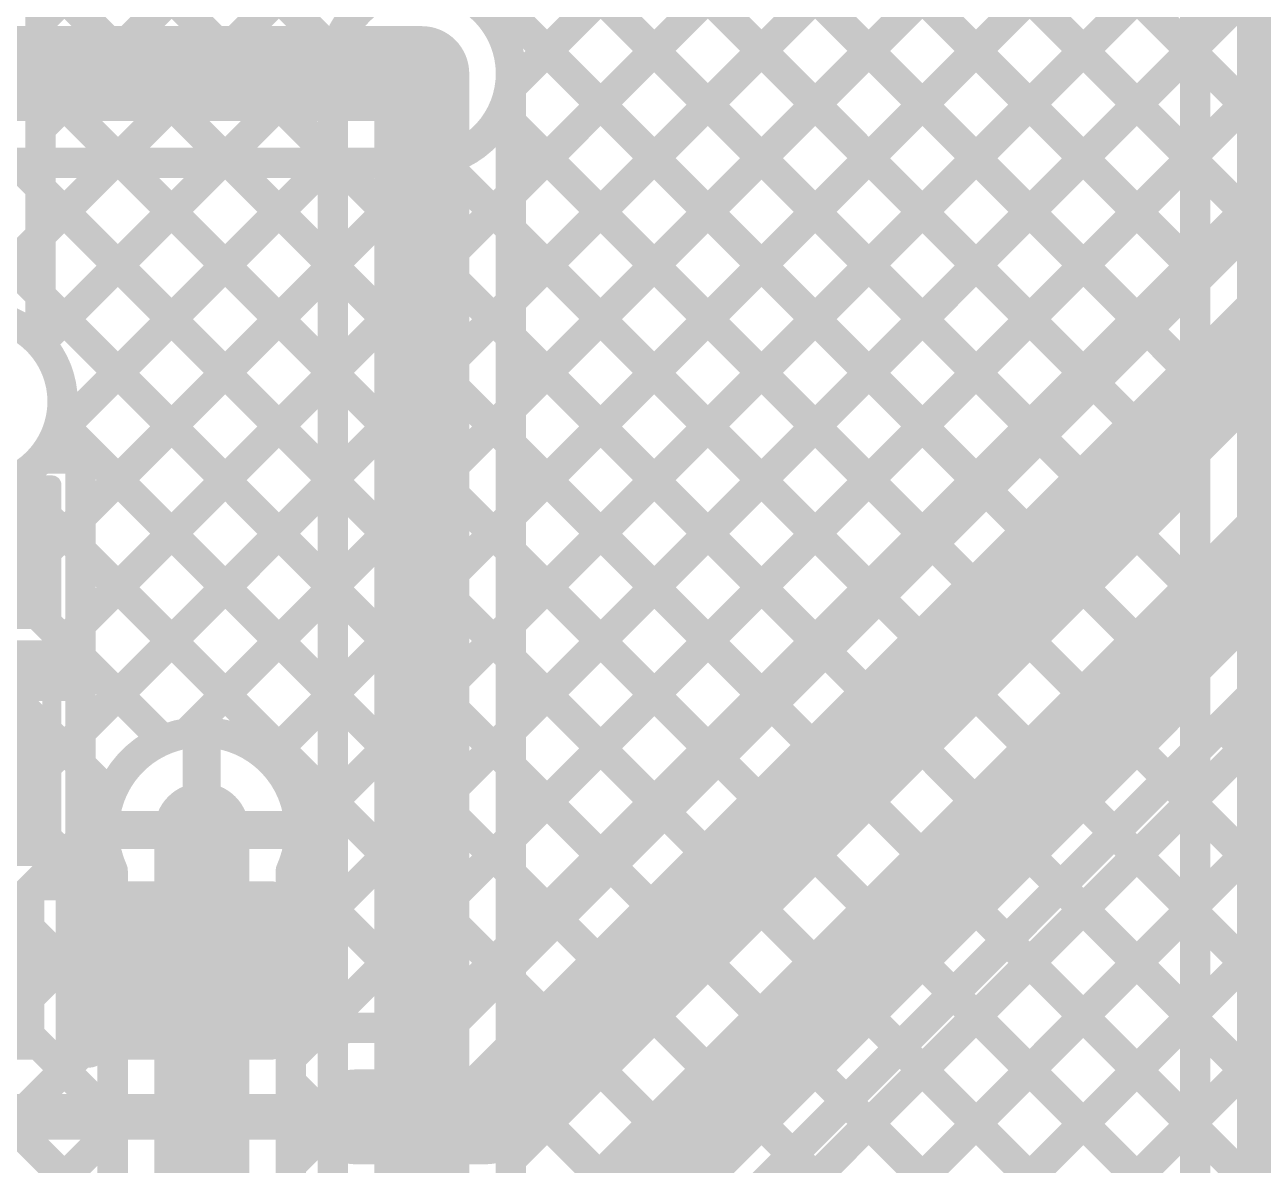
# Model space of a CAD drawing. Header units: millimetres. Extents: x 2.49 to 5.65, y 1.36 to 4.13.
# Drawn here: x 3.2988 to 3.6254, y 2.6337 to 2.9343 of the extents above; entities that cross this region are included whole.
import ezdxf

# ---------------------------------------------------------------- set-up
doc = ezdxf.new("R2010")
doc.units = ezdxf.units.MM
doc.header["$MEASUREMENT"] = 0
for name, color, linetype in [('BottomLayer', 5, 'Continuous'), ('MultiLayer', 9, 'Continuous'), ('TopLayer', 1, 'Continuous'), ('TopOverlay', 2, 'Continuous'), ('TopPaste', 8, 'Continuous'), ('TopSolder', 216, 'Continuous'), ('ViaHoleLayer', 16, 'Continuous')]:
    doc.layers.add(name, color=color, linetype=linetype)

# ---------------------------------------------------------------- blocks, each defined once
blk = doc.blocks.new('R__0603_25')
at = {"layer": 'TopLayer'}
for points in [[(-0.045, 0.0175), (-0.045, -0.0175), (-0.015, 0.0175), (-0.015, -0.0175)], [(0.015, 0.0175), (0.015, -0.0175), (0.045, 0.0175), (0.045, -0.0175)]]:
    blk.add_solid(points, dxfattribs=at)
at = {"layer": 'TopOverlay', "const_width": 0.005}
for points in [[(-0.049, -0.021), (-0.049, 0.021)], [(-0.049, 0.021), (0.049, 0.021)], [(0.049, -0.021), (0.049, 0.021)], [(-0.049, -0.021), (0.049, -0.021)]]:
    blk.add_lwpolyline(points, dxfattribs=at)
at = {"layer": 'TopOverlay', "const_width": 0.0025}
for points in [[(-0.05025, 0.021, 1), (-0.04775, 0.021, 1)], [(-0.05025, 0.021, 1), (-0.04775, 0.021, 1)], [(0.04775, 0.021, 1), (0.05025, 0.021, 1)], [(0.04775, 0.021, 1), (0.05025, 0.021, 1)], [(-0.05025, -0.021, 1), (-0.04775, -0.021, 1)], [(-0.05025, -0.021, 1), (-0.04775, -0.021, 1)], [(0.04775, -0.021, 1), (0.05025, -0.021, 1)], [(0.04775, -0.021, 1), (0.05025, -0.021, 1)]]:
    blk.add_lwpolyline(points, format="xyb", close=True, dxfattribs=at)
at = {"layer": 'TopPaste'}
for points in [[(-0.045, 0.0175), (-0.045, -0.0175), (-0.015, 0.0175), (-0.015, -0.0175)], [(0.015, 0.0175), (0.015, -0.0175), (0.045, 0.0175), (0.045, -0.0175)]]:
    blk.add_solid(points, dxfattribs=at)
at = {"layer": 'TopSolder'}
for points in [[(-0.049, 0.0215), (-0.049, -0.0215), (-0.011, 0.0215), (-0.011, -0.0215)], [(0.011, 0.0215), (0.011, -0.0215), (0.049, 0.0215), (0.049, -0.0215)]]:
    blk.add_solid(points, dxfattribs=at)
blk = doc.blocks.new('R__0603_26')
at = {"layer": 'TopLayer'}
for points in [[(-0.045, 0.0175), (-0.045, -0.0175), (-0.015, 0.0175), (-0.015, -0.0175)], [(0.015, 0.0175), (0.015, -0.0175), (0.045, 0.0175), (0.045, -0.0175)]]:
    blk.add_solid(points, dxfattribs=at)
at = {"layer": 'TopOverlay', "const_width": 0.005}
for points in [[(-0.049, 0.021), (-0.049, -0.021)], [(-0.049, 0.021), (0.049, 0.021)], [(0.049, 0.021), (0.049, -0.021)], [(-0.049, -0.021), (0.049, -0.021)]]:
    blk.add_lwpolyline(points, dxfattribs=at)
at = {"layer": 'TopOverlay', "const_width": 0.0025}
for points in [[(-0.05025, 0.021, 1), (-0.04775, 0.021, 1)], [(-0.05025, 0.021, 1), (-0.04775, 0.021, 1)], [(0.04775, 0.021, 1), (0.05025, 0.021, 1)], [(0.04775, 0.021, 1), (0.05025, 0.021, 1)], [(-0.05025, -0.021, 1), (-0.04775, -0.021, 1)], [(-0.05025, -0.021, 1), (-0.04775, -0.021, 1)], [(0.04775, -0.021, 1), (0.05025, -0.021, 1)], [(0.04775, -0.021, 1), (0.05025, -0.021, 1)]]:
    blk.add_lwpolyline(points, format="xyb", close=True, dxfattribs=at)
at = {"layer": 'TopPaste'}
for points in [[(-0.045, 0.0175), (-0.045, -0.0175), (-0.015, 0.0175), (-0.015, -0.0175)], [(0.015, 0.0175), (0.015, -0.0175), (0.045, 0.0175), (0.045, -0.0175)]]:
    blk.add_solid(points, dxfattribs=at)
at = {"layer": 'TopSolder'}
for points in [[(-0.049, 0.0215), (-0.049, -0.0215), (-0.011, 0.0215), (-0.011, -0.0215)], [(0.011, 0.0215), (0.011, -0.0215), (0.049, 0.0215), (0.049, -0.0215)]]:
    blk.add_solid(points, dxfattribs=at)

msp = doc.modelspace()

# ---------------------------------------------------------------- linework, layer by layer
at = {"layer": 'BottomLayer'}
for points, const_width in [([(3.303, 2.85021), (3.303, 3.51979)], 0.008), ([(3.631, 2.494), (3.631, 3.353)], 0.025), ([(3.6075, 2.494), (3.6075, 3.353)], 0.008), ([(3.303, 2.93531), (3.6075, 3.23981)], 0.008), ([(3.303, 3.23067), (3.6075, 2.92617)], 0.008), ([(3.303, 2.90702), (3.6075, 3.21152)], 0.008), ([(3.303, 3.20238), (3.6075, 2.89788)], 0.008), ([(3.303, 2.87874), (3.6075, 3.18324)], 0.008), ([(3.303, 3.1741), (3.6075, 2.8696)], 0.008), ([(3.303, 3.14582), (3.6075, 2.84132)], 0.008), ([(3.303, 3.11753), (3.6075, 2.81303)], 0.008), ([(3.42704, 2.91793), (3.6075, 3.09838)], 0.008), ([(3.303, 3.08925), (3.6075, 2.78475)], 0.008), ([(3.42704, 2.88964), (3.6075, 3.0701)], 0.008), ([(3.303, 3.06096), (3.6075, 2.75646)], 0.008), ([(3.42704, 2.86136), (3.6075, 3.04182)], 0.008), ([(3.42704, 2.83307), (3.6075, 3.01353)], 0.008), ([(3.303, 3.00439), (3.38065, 2.92675)], 0.008), ([(3.42704, 2.80479), (3.6075, 2.98525)], 0.008), ([(3.303, 2.97611), (3.38004, 2.89907)], 0.008), ([(3.42704, 2.77651), (3.6075, 2.95696)], 0.008), ([(3.303, 2.94783), (3.38004, 2.87078)], 0.008), ([(3.40354, 2.494), (3.40354, 2.92146)], 0.025), ([(3.42704, 2.74822), (3.6075, 2.92868)], 0.008), ([(3.303, 2.85045), (3.38116, 2.92861)], 0.008), ([(3.303, 2.91954), (3.38004, 2.8425)], 0.008), ([(3.38004, 2.494), (3.38004, 2.92146)], 0.008), ([(3.42704, 2.494), (3.42704, 2.92146)], 0.008), ([(3.42704, 2.90864), (3.6075, 2.72818)], 0.008), ([(3.42704, 2.71994), (3.6075, 2.90039)], 0.008), ([(3.30705, 2.82622), (3.38004, 2.89921)], 0.008), ([(3.303, 2.89126), (3.38004, 2.81421)], 0.008), ([(3.42704, 2.88035), (3.6075, 2.69989)], 0.008), ([(3.27192, 2.76281), (3.38004, 2.87093)], 0.008), ([(3.42704, 2.69165), (3.6075, 2.87211)], 0.008), ([(3.303, 2.86297), (3.38004, 2.78593)], 0.008), ([(3.42704, 2.85207), (3.6075, 2.67161)], 0.008), ([(3.42704, 2.66337), (3.6075, 2.84382)], 0.008), ([(3.27192, 2.73452), (3.38004, 2.84264)], 0.008), ([(3.30815, 2.82954), (3.38004, 2.75765)], 0.008), ([(3.42704, 2.82378), (3.6075, 2.64333)], 0.008), ([(3.42704, 2.63508), (3.6075, 2.81554)], 0.008), ([(3.27192, 2.70624), (3.38004, 2.81436)], 0.008), ([(3.29525, 2.81415), (3.38004, 2.72936)], 0.008), ([(3.27192, 2.8092), (3.33538, 2.74574)], 0.008), ([(3.42704, 2.7955), (3.6075, 2.61504)], 0.008), ([(3.34146, 2.74749), (3.38004, 2.78607)], 0.008), ([(3.42704, 2.6068), (3.6075, 2.78726)], 0.008), ([(3.27192, 2.78091), (3.32146, 2.73137)], 0.008), ([(3.42704, 2.76721), (3.6075, 2.58676)], 0.008), ([(3.42704, 2.57852), (3.6075, 2.75897)], 0.008), ([(3.36312, 2.74087), (3.38004, 2.75779)], 0.008), ([(3.27192, 2.75263), (3.32201, 2.70254)], 0.008), ([(3.34551, 2.722), (3.34551, 2.74381)], 0.01), ([(3.42704, 2.73893), (3.6075, 2.55847)], 0.008), ([(3.34551, 2.439), (3.34551, 2.722)], 0.025), ([(3.37129, 2.72075), (3.38004, 2.72951)], 0.008), ([(3.42704, 2.55023), (3.6075, 2.73069)], 0.008), ([(3.27192, 2.67795), (3.32002, 2.72605)], 0.008), ([(3.27192, 2.72435), (3.32201, 2.67426)], 0.008), ([(3.3237, 2.722), (3.34551, 2.722)], 0.01), ([(3.34551, 2.722), (3.36732, 2.722)], 0.01), ([(3.32201, 2.44968), (3.32201, 2.71132)], 0.008), ([(3.36901, 2.4625), (3.36901, 2.71132)], 0.008), ([(3.36925, 2.71187), (3.38004, 2.70108)], 0.008), ([(3.42704, 2.71065), (3.6075, 2.53019)], 0.008), ([(3.36901, 2.69019), (3.38004, 2.70122)], 0.008), ([(3.42704, 2.52195), (3.6075, 2.7024)], 0.008), ([(3.27192, 2.64967), (3.32201, 2.69976)], 0.008), ([(3.27192, 2.69606), (3.32201, 2.64597)], 0.008), ([(3.36901, 2.68383), (3.38004, 2.67279)], 0.008), ([(3.42704, 2.68236), (3.6075, 2.5019)], 0.008), ([(3.42704, 2.49366), (3.6075, 2.67412)], 0.008), ([(3.27192, 2.62138), (3.32201, 2.67147)], 0.008), ([(3.36901, 2.6619), (3.38004, 2.67294)], 0.008), ([(3.27192, 2.66778), (3.32201, 2.61769)], 0.008), ([(3.36901, 2.65554), (3.38004, 2.64451)], 0.008), ([(3.42704, 2.65408), (3.61862, 2.4625)], 0.008), ([(3.36901, 2.63362), (3.38004, 2.64465)], 0.008), ([(3.42417, 2.4625), (3.6075, 2.64583)], 0.008), ([(3.27192, 2.5931), (3.32201, 2.64319)], 0.008)]:
    msp.add_lwpolyline(points, dxfattribs=dict(at, const_width=const_width))
at = {"layer": 'BottomLayer', "const_width": 0.008}
for points in [[(3.38004, 2.92146, -1), (3.42704, 2.92146)], [(3.303, 2.85021, -0.184522), (3.30881, 2.835)], [(3.30881, 2.835, -0.625544), (3.27192, 2.81705)], [(3.32201, 2.71132, -1.23965), (3.37132, 2.722)], [(3.37132, 2.722, -0.107003), (3.36901, 2.71132)]]:
    msp.add_lwpolyline(points, format="xyb", dxfattribs=at)
at = {"layer": 'BottomLayer'}
for points, const_width in [([(3.301, 2.93531, 1), (3.305, 2.93531, 1)], 0.004), ([(3.39729, 2.92146, 1), (3.40979, 2.92146, 1)], 0.0125), ([(3.39764, 2.92146, 1), (3.40945, 2.92146, 1)], 0.01181), ([(3.6055, 2.92868, 1), (3.6095, 2.92868, 1)], 0.004), ([(3.37865, 2.92675, 1), (3.38265, 2.92675, 1)], 0.004), ([(3.37916, 2.92861, 1), (3.38316, 2.92861, 1)], 0.004), ([(3.6055, 2.92617, 1), (3.6095, 2.92617, 1)], 0.004), ([(3.301, 2.91954, 1), (3.305, 2.91954, 1)], 0.004), ([(3.37804, 2.92146, 1), (3.38204, 2.92146, 1)], 0.004), ([(3.37804, 2.92146, 1), (3.38204, 2.92146, 1)], 0.004), ([(3.42504, 2.92146, 1), (3.42904, 2.92146, 1)], 0.004), ([(3.42504, 2.92146, 1), (3.42904, 2.92146, 1)], 0.004), ([(3.42504, 2.91793, 1), (3.42904, 2.91793, 1)], 0.004), ([(3.301, 2.90702, 1), (3.305, 2.90702, 1)], 0.004), ([(3.42504, 2.90864, 1), (3.42904, 2.90864, 1)], 0.004), ([(3.6055, 2.90039, 1), (3.6095, 2.90039, 1)], 0.004), ([(3.37804, 2.89921, 1), (3.38204, 2.89921, 1)], 0.004), ([(3.37804, 2.89907, 1), (3.38204, 2.89907, 1)], 0.004), ([(3.6055, 2.89788, 1), (3.6095, 2.89788, 1)], 0.004), ([(3.301, 2.89126, 1), (3.305, 2.89126, 1)], 0.004), ([(3.42504, 2.88964, 1), (3.42904, 2.88964, 1)], 0.004), ([(3.42504, 2.88035, 1), (3.42904, 2.88035, 1)], 0.004), ([(3.301, 2.87874, 1), (3.305, 2.87874, 1)], 0.004), ([(3.37804, 2.87093, 1), (3.38204, 2.87093, 1)], 0.004), ([(3.37804, 2.87078, 1), (3.38204, 2.87078, 1)], 0.004), ([(3.6055, 2.87211, 1), (3.6095, 2.87211, 1)], 0.004), ([(3.6055, 2.8696, 1), (3.6095, 2.8696, 1)], 0.004), ([(3.301, 2.86297, 1), (3.305, 2.86297, 1)], 0.004), ([(3.42504, 2.86136, 1), (3.42904, 2.86136, 1)], 0.004), ([(3.301, 2.85045, 1), (3.305, 2.85045, 1)], 0.004), ([(3.42504, 2.85207, 1), (3.42904, 2.85207, 1)], 0.004), ([(3.301, 2.85021, 1), (3.305, 2.85021, 1)], 0.004), ([(3.301, 2.85021, 1), (3.305, 2.85021, 1)], 0.004), ([(3.6055, 2.84382, 1), (3.6095, 2.84382, 1)], 0.004), ([(3.37804, 2.84264, 1), (3.38204, 2.84264, 1)], 0.004), ([(3.37804, 2.8425, 1), (3.38204, 2.8425, 1)], 0.004), ([(3.6055, 2.84132, 1), (3.6095, 2.84132, 1)], 0.004), ([(3.30681, 2.835, 1), (3.31081, 2.835, 1)], 0.004), ([(3.30681, 2.835, 1), (3.31081, 2.835, 1)], 0.004), ([(3.42504, 2.83307, 1), (3.42904, 2.83307, 1)], 0.004), ([(3.30615, 2.82954, 1), (3.31015, 2.82954, 1)], 0.004), ([(3.30505, 2.82622, 1), (3.30905, 2.82622, 1)], 0.004), ([(3.42504, 2.82378, 1), (3.42904, 2.82378, 1)], 0.004), ([(3.6055, 2.81554, 1), (3.6095, 2.81554, 1)], 0.004), ([(3.29325, 2.81415, 1), (3.29725, 2.81415, 1)], 0.004), ([(3.37804, 2.81436, 1), (3.38204, 2.81436, 1)], 0.004), ([(3.37804, 2.81421, 1), (3.38204, 2.81421, 1)], 0.004), ([(3.6055, 2.81303, 1), (3.6095, 2.81303, 1)], 0.004), ([(3.42504, 2.80479, 1), (3.42904, 2.80479, 1)], 0.004), ([(3.42504, 2.7955, 1), (3.42904, 2.7955, 1)], 0.004), ([(3.37804, 2.78607, 1), (3.38204, 2.78607, 1)], 0.004), ([(3.37804, 2.78593, 1), (3.38204, 2.78593, 1)], 0.004), ([(3.6055, 2.78726, 1), (3.6095, 2.78726, 1)], 0.004), ([(3.6055, 2.78475, 1), (3.6095, 2.78475, 1)], 0.004), ([(3.42504, 2.77651, 1), (3.42904, 2.77651, 1)], 0.004), ([(3.42504, 2.76721, 1), (3.42904, 2.76721, 1)], 0.004), ([(3.6055, 2.75897, 1), (3.6095, 2.75897, 1)], 0.004), ([(3.37804, 2.75779, 1), (3.38204, 2.75779, 1)], 0.004), ([(3.37804, 2.75765, 1), (3.38204, 2.75765, 1)], 0.004), ([(3.6055, 2.75646, 1), (3.6095, 2.75646, 1)], 0.004), ([(3.33946, 2.74749, 1), (3.34346, 2.74749, 1)], 0.004), ([(3.42504, 2.74822, 1), (3.42904, 2.74822, 1)], 0.004), ([(3.33338, 2.74574, 1), (3.33738, 2.74574, 1)], 0.004), ([(3.34301, 2.74381, 1), (3.34801, 2.74381, 1)], 0.005), ([(3.36112, 2.74087, 1), (3.36512, 2.74087, 1)], 0.004), ([(3.42504, 2.73893, 1), (3.42904, 2.73893, 1)], 0.004), ([(3.31946, 2.73137, 1), (3.32346, 2.73137, 1)], 0.004), ([(3.33926, 2.722, 1), (3.35176, 2.722, 1)], 0.0125), ([(3.3396, 2.722, 1), (3.35142, 2.722, 1)], 0.01181), ([(3.37804, 2.72951, 1), (3.38204, 2.72951, 1)], 0.004), ([(3.6055, 2.73069, 1), (3.6095, 2.73069, 1)], 0.004), ([(3.37804, 2.72936, 1), (3.38204, 2.72936, 1)], 0.004), ([(3.6055, 2.72818, 1), (3.6095, 2.72818, 1)], 0.004), ([(3.31802, 2.72605, 1), (3.32202, 2.72605, 1)], 0.004), ([(3.3212, 2.722, 1), (3.3262, 2.722, 1)], 0.005), ([(3.34301, 2.722, 1), (3.34801, 2.722, 1)], 0.005), ([(3.34301, 2.722, 1), (3.34801, 2.722, 1)], 0.005), ([(3.34301, 2.722, 1), (3.34801, 2.722, 1)], 0.005), ([(3.36482, 2.722, 1), (3.36982, 2.722, 1)], 0.005), ([(3.36929, 2.72075, 1), (3.37329, 2.72075, 1)], 0.004), ([(3.36932, 2.722, 1), (3.37332, 2.722, 1)], 0.004), ([(3.36932, 2.722, 1), (3.37332, 2.722, 1)], 0.004), ([(3.42504, 2.71994, 1), (3.42904, 2.71994, 1)], 0.004), ([(3.32001, 2.71132, 1), (3.32401, 2.71132, 1)], 0.004), ([(3.32001, 2.71132, 1), (3.32401, 2.71132, 1)], 0.004), ([(3.36701, 2.71132, 1), (3.37101, 2.71132, 1)], 0.004), ([(3.36701, 2.71132, 1), (3.37101, 2.71132, 1)], 0.004), ([(3.36725, 2.71187, 1), (3.37125, 2.71187, 1)], 0.004), ([(3.42504, 2.71065, 1), (3.42904, 2.71065, 1)], 0.004), ([(3.32001, 2.70254, 1), (3.32401, 2.70254, 1)], 0.004), ([(3.37804, 2.70122, 1), (3.38204, 2.70122, 1)], 0.004), ([(3.37804, 2.70108, 1), (3.38204, 2.70108, 1)], 0.004), ([(3.6055, 2.7024, 1), (3.6095, 2.7024, 1)], 0.004), ([(3.32001, 2.69976, 1), (3.32401, 2.69976, 1)], 0.004), ([(3.6055, 2.69989, 1), (3.6095, 2.69989, 1)], 0.004), ([(3.42504, 2.69165, 1), (3.42904, 2.69165, 1)], 0.004), ([(3.36701, 2.69019, 1), (3.37101, 2.69019, 1)], 0.004), ([(3.36701, 2.68383, 1), (3.37101, 2.68383, 1)], 0.004), ([(3.42504, 2.68236, 1), (3.42904, 2.68236, 1)], 0.004), ([(3.32001, 2.67426, 1), (3.32401, 2.67426, 1)], 0.004), ([(3.6055, 2.67412, 1), (3.6095, 2.67412, 1)], 0.004), ([(3.32001, 2.67147, 1), (3.32401, 2.67147, 1)], 0.004), ([(3.37804, 2.67294, 1), (3.38204, 2.67294, 1)], 0.004), ([(3.37804, 2.67279, 1), (3.38204, 2.67279, 1)], 0.004), ([(3.6055, 2.67161, 1), (3.6095, 2.67161, 1)], 0.004), ([(3.36701, 2.6619, 1), (3.37101, 2.6619, 1)], 0.004), ([(3.42504, 2.66337, 1), (3.42904, 2.66337, 1)], 0.004), ([(3.36701, 2.65554, 1), (3.37101, 2.65554, 1)], 0.004), ([(3.42504, 2.65408, 1), (3.42904, 2.65408, 1)], 0.004), ([(3.32001, 2.64597, 1), (3.32401, 2.64597, 1)], 0.004), ([(3.37804, 2.64465, 1), (3.38204, 2.64465, 1)], 0.004), ([(3.6055, 2.64583, 1), (3.6095, 2.64583, 1)], 0.004), ([(3.32001, 2.64319, 1), (3.32401, 2.64319, 1)], 0.004), ([(3.37804, 2.64451, 1), (3.38204, 2.64451, 1)], 0.004), ([(3.6055, 2.64333, 1), (3.6095, 2.64333, 1)], 0.004), ([(3.42504, 2.63508, 1), (3.42904, 2.63508, 1)], 0.004), ([(3.36701, 2.63362, 1), (3.37101, 2.63362, 1)], 0.004)]:
    msp.add_lwpolyline(points, format="xyb", close=True, dxfattribs=dict(at, const_width=const_width))
at = {"layer": 'MultiLayer', "const_width": 0.01181}
for points in [[(3.39764, 2.92146, 1), (3.40945, 2.92146, 1)], [(3.3396, 2.722, 1), (3.35142, 2.722, 1)]]:
    msp.add_lwpolyline(points, format="xyb", close=True, dxfattribs=at)
at = {"layer": 'TopLayer'}
for points, const_width in [([(3.12975, 3.40392), (3.63722, 2.89645)], 0.008), ([(3.15803, 3.40392), (3.65136, 2.91059)], 0.008), ([(3.11444, 3.39094), (3.62308, 2.88231)], 0.008), ([(3.11444, 3.36266), (3.60893, 2.86817)], 0.008), ([(3.3135, 2.7761), (3.8754, 3.338)], 0.008), ([(3.3135, 2.74782), (3.90368, 3.338)], 0.008), ([(3.34146, 2.74749), (3.93197, 3.338)], 0.008), ([(3.36312, 2.74087), (3.96025, 3.338)], 0.008), ([(3.37129, 2.72075), (3.98854, 3.338)], 0.008), ([(3.374, 2.69518), (4.01682, 3.338)], 0.008), ([(3.374, 2.66689), (4.04511, 3.338)], 0.008), ([(3.40529, 2.6699), (4.07339, 3.338)], 0.008), ([(3.42673, 2.91761), (3.84712, 3.338)], 0.008), ([(3.11444, 3.33438), (3.59479, 2.85403)], 0.008), ([(3.11444, 3.30609), (3.58065, 2.83988)], 0.008), ([(3.11444, 3.27781), (3.56651, 2.82574)], 0.008), ([(3.11444, 3.24952), (3.55236, 2.8116)], 0.008), ([(3.41067, 2.6699), (3.67882, 2.93806)], 0.008), ([(3.01169, 2.92146), (3.40354, 2.92146)], 0.025), ([(3.4204, 2.6464), (3.69546, 2.92146)], 0.025), ([(3.42462, 2.91106), (3.53822, 2.79746)], 0.008), ([(3.0471, 2.89796), (3.40354, 2.89796)], 0.008), ([(3.26802, 2.89796), (3.45337, 2.7126)], 0.008), ([(3.28166, 2.85739), (3.32222, 2.89796)], 0.008), ([(3.2963, 2.89796), (3.46751, 2.72675)], 0.008), ([(3.30289, 2.85034), (3.3505, 2.89796)], 0.008), ([(3.30705, 2.82622), (3.37879, 2.89796)], 0.008), ([(3.3135, 2.80438), (3.40739, 2.89827)], 0.008), ([(3.32459, 2.89796), (3.48165, 2.74089)], 0.008), ([(3.35287, 2.89796), (3.4958, 2.75503)], 0.008), ([(3.38115, 2.89796), (3.50994, 2.76917)], 0.008), ([(3.40883, 2.89856), (3.52408, 2.78331)], 0.008), ([(3.40354, 2.572), (3.71155, 2.88)], 0.025), ([(3.42704, 2.55023), (3.73331, 2.8565)], 0.008), ([(3.42704, 2.56226), (3.72128, 2.8565)], 0.008), ([(3.42704, 2.46538), (3.81817, 2.8565)], 0.008), ([(3.42704, 2.43709), (3.84645, 2.8565)], 0.008), ([(3.42704, 2.52195), (3.7616, 2.8565)], 0.008), ([(3.42704, 2.49366), (3.78988, 2.8565)], 0.008), ([(3.30815, 2.82954), (3.43923, 2.69846)], 0.008), ([(3.30319, 2.82), (3.3135, 2.82)], 0.008), ([(3.3135, 2.768), (3.3135, 2.82)], 0.008), ([(3.3135, 2.7959), (3.42509, 2.68432)], 0.008), ([(3.2565, 2.768), (3.3135, 2.768)], 0.008), ([(3.2974, 2.76), (3.3054, 2.768)], 0.008), ([(3.31312, 2.768), (3.33538, 2.74574)], 0.008), ([(3.62851, 2.76373), (3.73401, 2.65824)], 0.008), ([(3.2565, 2.76), (3.3135, 2.76)], 0.008), ([(3.3135, 2.708), (3.3135, 2.76)], 0.008), ([(3.61437, 2.74959), (3.71987, 2.6441)], 0.008), ([(3.34551, 2.722), (3.34551, 2.74381)], 0.01), ([(3.3135, 2.73934), (3.32146, 2.73137)], 0.008), ([(3.60023, 2.73545), (3.70572, 2.62995)], 0.008), ([(3.34551, 2.685), (3.34551, 2.722)], 0.025), ([(3.3135, 2.71953), (3.32002, 2.72605)], 0.008), ([(3.3237, 2.722), (3.34551, 2.722)], 0.01), ([(3.34551, 2.722), (3.36732, 2.722)], 0.01), ([(3.58609, 2.72131), (3.69158, 2.61581)], 0.008), ([(3.316, 2.7165), (3.32029, 2.7165)], 0.008), ([(3.316, 2.6634), (3.316, 2.7165)], 0.008), ([(3.37073, 2.7165), (3.374, 2.7165)], 0.008), ([(3.374, 2.66661), (3.374, 2.7165)], 0.008), ([(3.3135, 2.71105), (3.316, 2.70855)], 0.008), ([(3.311, 2.6634), (3.311, 2.708)], 0.008), ([(3.374, 2.70712), (3.41094, 2.67018)], 0.008), ([(3.57195, 2.70716), (3.67744, 2.60167)], 0.008), ([(3.311, 2.68875), (3.316, 2.69375)], 0.008), ([(3.5578, 2.69302), (3.66333, 2.58749)], 0.008), ([(3.311, 2.68527), (3.316, 2.68027)], 0.008), ([(3.32, 2.685), (3.345, 2.685)], 0.01), ([(3.345, 2.685), (3.37, 2.685)], 0.01), ([(3.374, 2.67884), (3.38311, 2.66972)], 0.008), ([(3.54366, 2.67888), (3.6575, 2.56504)], 0.008), ([(3.386, 2.6699), (3.41067, 2.6699)], 0.008), ([(3.52952, 2.66474), (3.6575, 2.53676)], 0.008), ([(3.311, 2.6634), (3.316, 2.6634)], 0.008), ([(3.386, 2.6464), (3.4204, 2.6464)], 0.025), ([(3.23, 2.6464), (3.386, 2.6464)], 0.012), ([(3.51538, 2.6506), (3.6575, 2.50847)], 0.008), ([(3.50123, 2.63645), (3.62199, 2.5157)], 0.008)]:
    msp.add_lwpolyline(points, dxfattribs=dict(at, const_width=const_width))
at = {"layer": 'TopLayer', "const_width": 0.008}
for points in [[(3.40354, 2.94496, -0.414214), (3.42704, 2.92146)], [(3.42704, 2.92146, -0.414214), (3.40354, 2.89796)], [(3.26881, 2.82, -1.443045), (3.30881, 2.835)], [(3.30881, 2.835, -0.181349), (3.30319, 2.82)], [(3.32029, 2.7165, -1.113573), (3.37132, 2.722)], [(3.37132, 2.722, -0.053735), (3.37073, 2.7165)], [(3.374, 2.66661, -0.134789), (3.386, 2.6699)]]:
    msp.add_lwpolyline(points, format="xyb", dxfattribs=at)
at = {"layer": 'TopLayer'}
for points, const_width in [([(3.39729, 2.92146, 1), (3.40979, 2.92146, 1)], 0.0125), ([(3.39764, 2.92146, 1), (3.40945, 2.92146, 1)], 0.01181), ([(3.42504, 2.92146, 1), (3.42904, 2.92146, 1)], 0.004), ([(3.42504, 2.92146, 1), (3.42904, 2.92146, 1)], 0.004), ([(3.42473, 2.91761, 1), (3.42873, 2.91761, 1)], 0.004), ([(3.42262, 2.91106, 1), (3.42662, 2.91106, 1)], 0.004), ([(3.2943, 2.89796, 1), (3.2983, 2.89796, 1)], 0.004), ([(3.32022, 2.89796, 1), (3.32422, 2.89796, 1)], 0.004), ([(3.32259, 2.89796, 1), (3.32659, 2.89796, 1)], 0.004), ([(3.3485, 2.89796, 1), (3.3525, 2.89796, 1)], 0.004), ([(3.35087, 2.89796, 1), (3.35487, 2.89796, 1)], 0.004), ([(3.37679, 2.89796, 1), (3.38079, 2.89796, 1)], 0.004), ([(3.37915, 2.89796, 1), (3.38315, 2.89796, 1)], 0.004), ([(3.40154, 2.89796, 1), (3.40554, 2.89796, 1)], 0.004), ([(3.40154, 2.89796, 1), (3.40554, 2.89796, 1)], 0.004), ([(3.40539, 2.89827, 1), (3.40939, 2.89827, 1)], 0.004), ([(3.40683, 2.89856, 1), (3.41083, 2.89856, 1)], 0.004), ([(3.62108, 2.88231, 1), (3.62508, 2.88231, 1)], 0.004), ([(3.60693, 2.86817, 1), (3.61093, 2.86817, 1)], 0.004), ([(3.59279, 2.85403, 1), (3.59679, 2.85403, 1)], 0.004), ([(3.30089, 2.85034, 1), (3.30489, 2.85034, 1)], 0.004), ([(3.57865, 2.83988, 1), (3.58265, 2.83988, 1)], 0.004), ([(3.30681, 2.835, 1), (3.31081, 2.835, 1)], 0.004), ([(3.30681, 2.835, 1), (3.31081, 2.835, 1)], 0.004), ([(3.30615, 2.82954, 1), (3.31015, 2.82954, 1)], 0.004), ([(3.30505, 2.82622, 1), (3.30905, 2.82622, 1)], 0.004), ([(3.56451, 2.82574, 1), (3.56851, 2.82574, 1)], 0.004), ([(3.30119, 2.82, 1), (3.30519, 2.82, 1)], 0.004), ([(3.30119, 2.82, 1), (3.30519, 2.82, 1)], 0.004), ([(3.3115, 2.82, 1), (3.3155, 2.82, 1)], 0.004), ([(3.3115, 2.82, 1), (3.3155, 2.82, 1)], 0.004), ([(3.55036, 2.8116, 1), (3.55436, 2.8116, 1)], 0.004), ([(3.3115, 2.80438, 1), (3.3155, 2.80438, 1)], 0.004), ([(3.3115, 2.7959, 1), (3.3155, 2.7959, 1)], 0.004), ([(3.53622, 2.79746, 1), (3.54022, 2.79746, 1)], 0.004), ([(3.52208, 2.78331, 1), (3.52608, 2.78331, 1)], 0.004), ([(3.3115, 2.7761, 1), (3.3155, 2.7761, 1)], 0.004), ([(3.50794, 2.76917, 1), (3.51194, 2.76917, 1)], 0.004), ([(3.3034, 2.768, 1), (3.3074, 2.768, 1)], 0.004), ([(3.31112, 2.768, 1), (3.31512, 2.768, 1)], 0.004), ([(3.3115, 2.768, 1), (3.3155, 2.768, 1)], 0.004), ([(3.3115, 2.768, 1), (3.3155, 2.768, 1)], 0.004), ([(3.62651, 2.76373, 1), (3.63051, 2.76373, 1)], 0.004), ([(3.2954, 2.76, 1), (3.2994, 2.76, 1)], 0.004), ([(3.3115, 2.76, 1), (3.3155, 2.76, 1)], 0.004), ([(3.3115, 2.76, 1), (3.3155, 2.76, 1)], 0.004), ([(3.4938, 2.75503, 1), (3.4978, 2.75503, 1)], 0.004), ([(3.61237, 2.74959, 1), (3.61637, 2.74959, 1)], 0.004), ([(3.3115, 2.74782, 1), (3.3155, 2.74782, 1)], 0.004), ([(3.33946, 2.74749, 1), (3.34346, 2.74749, 1)], 0.004), ([(3.33338, 2.74574, 1), (3.33738, 2.74574, 1)], 0.004), ([(3.34301, 2.74381, 1), (3.34801, 2.74381, 1)], 0.005), ([(3.3115, 2.73934, 1), (3.3155, 2.73934, 1)], 0.004), ([(3.36112, 2.74087, 1), (3.36512, 2.74087, 1)], 0.004), ([(3.47965, 2.74089, 1), (3.48365, 2.74089, 1)], 0.004), ([(3.59823, 2.73545, 1), (3.60223, 2.73545, 1)], 0.004), ([(3.31946, 2.73137, 1), (3.32346, 2.73137, 1)], 0.004), ([(3.33926, 2.722, 1), (3.35176, 2.722, 1)], 0.0125), ([(3.3396, 2.722, 1), (3.35142, 2.722, 1)], 0.01181), ([(3.46551, 2.72675, 1), (3.46951, 2.72675, 1)], 0.004), ([(3.31802, 2.72605, 1), (3.32202, 2.72605, 1)], 0.004), ([(3.3212, 2.722, 1), (3.3262, 2.722, 1)], 0.005), ([(3.34301, 2.722, 1), (3.34801, 2.722, 1)], 0.005), ([(3.34301, 2.722, 1), (3.34801, 2.722, 1)], 0.005), ([(3.34301, 2.722, 1), (3.34801, 2.722, 1)], 0.005), ([(3.36482, 2.722, 1), (3.36982, 2.722, 1)], 0.005), ([(3.36929, 2.72075, 1), (3.37329, 2.72075, 1)], 0.004), ([(3.36932, 2.722, 1), (3.37332, 2.722, 1)], 0.004), ([(3.36932, 2.722, 1), (3.37332, 2.722, 1)], 0.004), ([(3.58409, 2.72131, 1), (3.58809, 2.72131, 1)], 0.004), ([(3.3115, 2.71953, 1), (3.3155, 2.71953, 1)], 0.004), ([(3.314, 2.7165, 1), (3.318, 2.7165, 1)], 0.004), ([(3.314, 2.7165, 1), (3.318, 2.7165, 1)], 0.004), ([(3.31829, 2.7165, 1), (3.32229, 2.7165, 1)], 0.004), ([(3.31829, 2.7165, 1), (3.32229, 2.7165, 1)], 0.004), ([(3.36873, 2.7165, 1), (3.37273, 2.7165, 1)], 0.004), ([(3.36873, 2.7165, 1), (3.37273, 2.7165, 1)], 0.004), ([(3.372, 2.7165, 1), (3.376, 2.7165, 1)], 0.004), ([(3.372, 2.7165, 1), (3.376, 2.7165, 1)], 0.004), ([(3.3115, 2.71105, 1), (3.3155, 2.71105, 1)], 0.004), ([(3.45137, 2.7126, 1), (3.45537, 2.7126, 1)], 0.004), ([(3.309, 2.708, 1), (3.313, 2.708, 1)], 0.004), ([(3.3115, 2.708, 1), (3.3155, 2.708, 1)], 0.004), ([(3.314, 2.70855, 1), (3.318, 2.70855, 1)], 0.004), ([(3.372, 2.70712, 1), (3.376, 2.70712, 1)], 0.004), ([(3.56995, 2.70716, 1), (3.57395, 2.70716, 1)], 0.004), ([(3.43723, 2.69846, 1), (3.44123, 2.69846, 1)], 0.004), ([(3.314, 2.69375, 1), (3.318, 2.69375, 1)], 0.004), ([(3.372, 2.69518, 1), (3.376, 2.69518, 1)], 0.004), ([(3.33926, 2.685, 1), (3.35176, 2.685, 1)], 0.0125), ([(3.5558, 2.69302, 1), (3.5598, 2.69302, 1)], 0.004), ([(3.309, 2.68875, 1), (3.313, 2.68875, 1)], 0.004), ([(3.309, 2.68527, 1), (3.313, 2.68527, 1)], 0.004), ([(3.3175, 2.685, 1), (3.3225, 2.685, 1)], 0.005), ([(3.3425, 2.685, 1), (3.3475, 2.685, 1)], 0.005), ([(3.3425, 2.685, 1), (3.3475, 2.685, 1)], 0.005), ([(3.3675, 2.685, 1), (3.3725, 2.685, 1)], 0.005), ([(3.42309, 2.68432, 1), (3.42709, 2.68432, 1)], 0.004), ([(3.314, 2.68027, 1), (3.318, 2.68027, 1)], 0.004), ([(3.372, 2.67884, 1), (3.376, 2.67884, 1)], 0.004), ([(3.54166, 2.67888, 1), (3.54566, 2.67888, 1)], 0.004), ([(3.38111, 2.66972, 1), (3.38511, 2.66972, 1)], 0.004), ([(3.384, 2.6699, 1), (3.388, 2.6699, 1)], 0.004), ([(3.384, 2.6699, 1), (3.388, 2.6699, 1)], 0.004), ([(3.40329, 2.6699, 1), (3.40729, 2.6699, 1)], 0.004), ([(3.40867, 2.6699, 1), (3.41267, 2.6699, 1)], 0.004), ([(3.40867, 2.6699, 1), (3.41267, 2.6699, 1)], 0.004), ([(3.40894, 2.67018, 1), (3.41294, 2.67018, 1)], 0.004), ([(3.372, 2.66689, 1), (3.376, 2.66689, 1)], 0.004), ([(3.372, 2.66661, 1), (3.376, 2.66661, 1)], 0.004), ([(3.372, 2.66661, 1), (3.376, 2.66661, 1)], 0.004), ([(3.52752, 2.66474, 1), (3.53152, 2.66474, 1)], 0.004), ([(3.309, 2.6634, 1), (3.313, 2.6634, 1)], 0.004), ([(3.309, 2.6634, 1), (3.313, 2.6634, 1)], 0.004), ([(3.314, 2.6634, 1), (3.318, 2.6634, 1)], 0.004), ([(3.314, 2.6634, 1), (3.318, 2.6634, 1)], 0.004), ([(3.37975, 2.6464, 1), (3.39225, 2.6464, 1)], 0.0125), ([(3.41415, 2.6464, 1), (3.42665, 2.6464, 1)], 0.0125), ([(3.41415, 2.6464, 1), (3.42665, 2.6464, 1)], 0.0125), ([(3.383, 2.6464, 1), (3.389, 2.6464, 1)], 0.006), ([(3.51338, 2.6506, 1), (3.51738, 2.6506, 1)], 0.004), ([(3.49923, 2.63645, 1), (3.50323, 2.63645, 1)], 0.004)]:
    msp.add_lwpolyline(points, format="xyb", close=True, dxfattribs=dict(at, const_width=const_width))
at = {"layer": 'ViaHoleLayer', "const_width": 0.00591}
for points in [[(3.40059, 2.92146, 1), (3.4065, 2.92146, 1)], [(3.34256, 2.722, 1), (3.34846, 2.722, 1)]]:
    msp.add_lwpolyline(points, format="xyb", close=True, dxfattribs=at)

# ---------------------------------------------------------------- block references
for name, p, rotation in [('R__0603_26', (3.285, 2.764), 90), ('R__0603_25', (3.315, 2.685), 360)]:
    msp.add_blockref(name, p, dxfattribs=dict(rotation=rotation))

doc.saveas('drawing.dxf')
